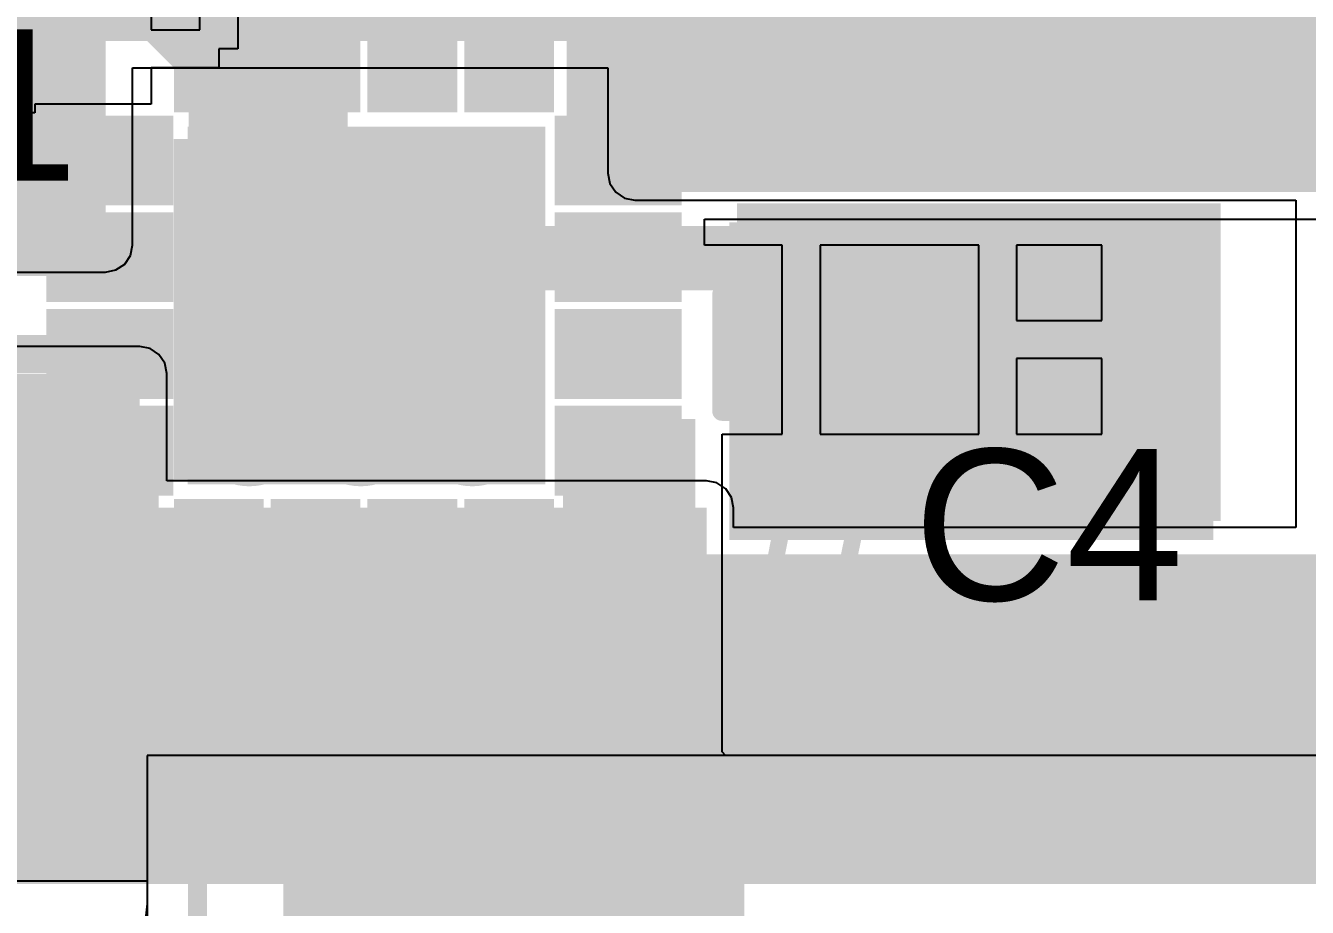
# Model space of a CAD drawing. Header units: millimetres. Extents: x -0.21 to 3.18, y -0.07 to 2.49.
# Drawn here: x 1.9258 to 2.2649, y 0.5198 to 0.753 of the extents above; entities that cross this region are included whole.
import ezdxf

# ---------------------------------------------------------------- set-up
doc = ezdxf.new("R2010")
doc.units = ezdxf.units.MM
doc.header["$MEASUREMENT"] = 0
for name, color, linetype in [('BottomLayer', 5, 'Continuous'), ('BottomSolder', 6, 'Continuous'), ('TopLayer', 1, 'Continuous'), ('TopOverlay', 2, 'Continuous'), ('TopPaste', 8, 'Continuous'), ('TopSolder', 216, 'Continuous'), ('ViaHoleLayer', 16, 'Continuous')]:
    doc.layers.add(name, color=color, linetype=linetype)
doc.styles.add('Arial', font='', dxfattribs={"height": 0.2})
doc.styles.get('Arial').set_extended_font_data('Arial')

# ---------------------------------------------------------------- blocks, each defined once
blk = doc.blocks.new('TQFN_16_EP_4_4___22')
at = {"layer": 'TopLayer'}
for points in [[(-0.04626, 0.05512), (-0.04626, 0.08071), (-0.03051, 0.08071), (-0.03051, 0.05512)], [(-0.02067, 0.05512), (-0.02067, 0.08071), (-0.00492, 0.08071), (-0.00492, 0.05512)], [(0.00492, 0.05512), (0.00492, 0.08071), (0.02067, 0.08071), (0.02067, 0.05512)], [(0.03051, 0.05512), (0.03051, 0.08071), (0.04626, 0.08071), (0.04626, 0.05512)], [(-0.08071, 0.04691), (-0.05512, 0.04691), (-0.05512, 0.03116), (-0.08071, 0.03116)], [(0.05512, 0.04691), (0.08071, 0.04691), (0.08071, 0.03116), (0.05512, 0.03116)], [(-0.04331, 0.04331), (0.04331, 0.04331), (0.04331, -0.04331), (-0.04331, -0.04331)], [(-0.08071, 0.02132), (-0.05512, 0.02132), (-0.05512, 0.00557), (-0.08071, 0.00557)], [(0.05512, 0.02132), (0.08071, 0.02132), (0.08071, 0.00557), (0.05512, 0.00557)], [(-0.08071, -0.00427), (-0.05512, -0.00427), (-0.05512, -0.02002), (-0.08071, -0.02002)], [(0.05512, -0.00427), (0.08071, -0.00427), (0.08071, -0.02002), (0.05512, -0.02002)], [(-0.08071, -0.02986), (-0.05512, -0.02986), (-0.05512, -0.04561), (-0.08071, -0.04561)], [(0.05512, -0.02986), (0.08071, -0.02986), (0.08071, -0.04561), (0.05512, -0.04561)], [(-0.03051, -0.05382), (-0.03051, -0.07941), (-0.04626, -0.07941), (-0.04626, -0.05382)], [(-0.00492, -0.05382), (-0.00492, -0.07941), (-0.02067, -0.07941), (-0.02067, -0.05382)], [(0.02067, -0.05382), (0.02067, -0.07941), (0.00492, -0.07941), (0.00492, -0.05382)], [(0.04626, -0.05382), (0.04626, -0.07941), (0.03051, -0.07941), (0.03051, -0.05382)]]:
    blk.add_hatch(color=1, dxfattribs=at).paths.add_polyline_path(points)
at = {"layer": 'TopPaste'}
for points in [[(-0.04626, 0.05512), (-0.04626, 0.08071), (-0.03051, 0.08071), (-0.03051, 0.05512)], [(-0.02067, 0.05512), (-0.02067, 0.08071), (-0.00492, 0.08071), (-0.00492, 0.05512)], [(0.00492, 0.05512), (0.00492, 0.08071), (0.02067, 0.08071), (0.02067, 0.05512)], [(0.03051, 0.05512), (0.03051, 0.08071), (0.04626, 0.08071), (0.04626, 0.05512)], [(-0.08071, 0.04691), (-0.05512, 0.04691), (-0.05512, 0.03116), (-0.08071, 0.03116)], [(0.05512, 0.04691), (0.08071, 0.04691), (0.08071, 0.03116), (0.05512, 0.03116)], [(-0.04331, 0.04331), (0.04331, 0.04331), (0.04331, -0.04331), (-0.04331, -0.04331)], [(-0.08071, 0.02132), (-0.05512, 0.02132), (-0.05512, 0.00557), (-0.08071, 0.00557)], [(0.05512, 0.02132), (0.08071, 0.02132), (0.08071, 0.00557), (0.05512, 0.00557)], [(-0.08071, -0.00427), (-0.05512, -0.00427), (-0.05512, -0.02002), (-0.08071, -0.02002)], [(0.05512, -0.00427), (0.08071, -0.00427), (0.08071, -0.02002), (0.05512, -0.02002)], [(-0.08071, -0.02986), (-0.05512, -0.02986), (-0.05512, -0.04561), (-0.08071, -0.04561)], [(0.05512, -0.02986), (0.08071, -0.02986), (0.08071, -0.04561), (0.05512, -0.04561)], [(-0.03051, -0.05382), (-0.03051, -0.07941), (-0.04626, -0.07941), (-0.04626, -0.05382)], [(-0.00492, -0.05382), (-0.00492, -0.07941), (-0.02067, -0.07941), (-0.02067, -0.05382)], [(0.02067, -0.05382), (0.02067, -0.07941), (0.00492, -0.07941), (0.00492, -0.05382)], [(0.04626, -0.05382), (0.04626, -0.07941), (0.03051, -0.07941), (0.03051, -0.05382)]]:
    blk.add_hatch(color=8, dxfattribs=at).paths.add_polyline_path(points)
at = {"layer": 'TopSolder'}
for points in [[(-0.05026, 0.05112), (-0.05026, 0.08471), (-0.02651, 0.08471), (-0.02651, 0.05112)], [(-0.02467, 0.05112), (-0.02467, 0.08471), (-0.00092, 0.08471), (-0.00092, 0.05112)], [(0.00092, 0.05112), (0.00092, 0.08471), (0.02467, 0.08471), (0.02467, 0.05112)], [(0.02651, 0.05112), (0.02651, 0.08471), (0.05026, 0.08471), (0.05026, 0.05112)], [(-0.08471, 0.05091), (-0.05112, 0.05091), (-0.05112, 0.02716), (-0.08471, 0.02716)], [(0.05112, 0.05091), (0.08471, 0.05091), (0.08471, 0.02716), (0.05112, 0.02716)], [(-0.04731, 0.04731), (0.04731, 0.04731), (0.04731, -0.04731), (-0.04731, -0.04731)], [(-0.08471, 0.02532), (-0.05112, 0.02532), (-0.05112, 0.00157), (-0.08471, 0.00157)], [(0.05112, 0.02532), (0.08471, 0.02532), (0.08471, 0.00157), (0.05112, 0.00157)], [(-0.08471, -0.00027), (-0.05112, -0.00027), (-0.05112, -0.02402), (-0.08471, -0.02402)], [(0.05112, -0.00027), (0.08471, -0.00027), (0.08471, -0.02402), (0.05112, -0.02402)], [(-0.08471, -0.02586), (-0.05112, -0.02586), (-0.05112, -0.04961), (-0.08471, -0.04961)], [(0.05112, -0.02586), (0.08471, -0.02586), (0.08471, -0.04961), (0.05112, -0.04961)], [(-0.02651, -0.04982), (-0.02651, -0.08341), (-0.05026, -0.08341), (-0.05026, -0.04982)], [(-0.00092, -0.04982), (-0.00092, -0.08341), (-0.02467, -0.08341), (-0.02467, -0.04982)], [(0.02467, -0.04982), (0.02467, -0.08341), (0.00092, -0.08341), (0.00092, -0.04982)], [(0.05026, -0.04982), (0.05026, -0.08341), (0.02651, -0.08341), (0.02651, -0.04982)]]:
    blk.add_hatch(color=216, dxfattribs=at).paths.add_polyline_path(points)
at = {"layer": 'TopOverlay', "const_width": 0.005}
for points in [[(-0.08092, 0.08098), (-0.05397, 0.08098)], [(-0.08092, 0.08098), (-0.08092, 0.05296)], [(0.05397, 0.08098), (0.08092, 0.08098)], [(0.08092, 0.08098), (0.08092, 0.05296)], [(-0.09272, 0.04524), (-0.08772, 0.04024)], [(-0.09272, 0.04524), (-0.09272, 0.03524)], [(-0.08772, 0.04024), (-0.09272, 0.03524)], [(-0.08092, -0.05166), (-0.08092, -0.07968)], [(0.08092, -0.05166), (0.08092, -0.07968)], [(-0.08092, -0.07968), (-0.05397, -0.07968)], [(0.05397, -0.07968), (0.08092, -0.07968)]]:
    blk.add_lwpolyline(points, dxfattribs=at)
at = {"layer": 'TopOverlay', "const_width": 0.0025}
for points in [[(-0.08217, 0.08098, 1), (-0.07967, 0.08098, 1)], [(-0.08217, 0.08098, 1), (-0.07967, 0.08098, 1)], [(-0.05522, 0.08098, 1), (-0.05272, 0.08098, 1)], [(0.05272, 0.08098, 1), (0.05522, 0.08098, 1)], [(0.07967, 0.08098, 1), (0.08217, 0.08098, 1)], [(0.07967, 0.08098, 1), (0.08217, 0.08098, 1)], [(-0.08217, 0.05296, 1), (-0.07967, 0.05296, 1)], [(0.07967, 0.05296, 1), (0.08217, 0.05296, 1)], [(-0.09397, 0.04524, 1), (-0.09147, 0.04524, 1)], [(-0.09397, 0.04524, 1), (-0.09147, 0.04524, 1)], [(-0.08897, 0.04024, 1), (-0.08647, 0.04024, 1)], [(-0.08897, 0.04024, 1), (-0.08647, 0.04024, 1)], [(-0.09397, 0.03524, 1), (-0.09147, 0.03524, 1)], [(-0.09397, 0.03524, 1), (-0.09147, 0.03524, 1)], [(-0.08217, -0.05166, 1), (-0.07967, -0.05166, 1)], [(0.07967, -0.05166, 1), (0.08217, -0.05166, 1)], [(-0.08217, -0.07968, 1), (-0.07967, -0.07968, 1)], [(-0.08217, -0.07968, 1), (-0.07967, -0.07968, 1)], [(-0.05522, -0.07968, 1), (-0.05272, -0.07968, 1)], [(0.05272, -0.07968, 1), (0.05522, -0.07968, 1)], [(0.07967, -0.07968, 1), (0.08217, -0.07968, 1)], [(0.07967, -0.07968, 1), (0.08217, -0.07968, 1)]]:
    blk.add_lwpolyline(points, format="xyb", close=True, dxfattribs=at)
blk = doc.blocks.new('YPRH1204_220M__60')
at = {"layer": 'TopOverlay', "const_width": 0.005}
for points in [[(-0.23861, 0.11474), (-0.23861, 0.238)], [(-0.23861, 0.238), (0.23897, 0.238)]]:
    blk.add_lwpolyline(points, dxfattribs=at)
at = {"layer": 'TopOverlay', "const_width": 0.0025}
blk.add_lwpolyline([(-0.23986, 0.238, 1), (-0.23736, 0.238, 1)], format="xyb", close=True, dxfattribs=at)
blk.add_lwpolyline([(-0.23986, 0.238, 1), (-0.23736, 0.238, 1)], format="xyb", close=True, dxfattribs=at)
blk = doc.blocks.new('C___0603_129')
at = {"layer": 'TopLayer'}
for points in [[(-0.015, 0.0175), (-0.015, -0.0175), (-0.045, -0.0175), (-0.045, 0.0175)], [(0.045, 0.0175), (0.045, -0.0175), (0.015, -0.0175), (0.015, 0.0175)]]:
    blk.add_hatch(color=1, dxfattribs=at).paths.add_polyline_path(points)
at = {"layer": 'TopPaste'}
for points in [[(-0.015, 0.0175), (-0.015, -0.0175), (-0.045, -0.0175), (-0.045, 0.0175)], [(0.045, 0.0175), (0.045, -0.0175), (0.015, -0.0175), (0.015, 0.0175)]]:
    blk.add_hatch(color=8, dxfattribs=at).paths.add_polyline_path(points)
at = {"layer": 'TopSolder'}
for points in [[(-0.01264, 0.01986), (-0.01264, -0.01986), (-0.04736, -0.01986), (-0.04736, 0.01986)], [(0.04736, 0.01986), (0.04736, -0.01986), (0.01264, -0.01986), (0.01264, 0.01986)]]:
    blk.add_hatch(color=216, dxfattribs=at).paths.add_polyline_path(points)
at = {"layer": 'TopOverlay', "const_width": 0.005}
for points in [[(-0.049, 0.021), (-0.018, 0.021)], [(-0.049, 0.021), (-0.049, -0.021)], [(0.018, 0.021), (0.049, 0.021)], [(0.049, 0.021), (0.049, -0.021)], [(-0.049, -0.021), (-0.018, -0.021)], [(0.018, -0.021), (0.049, -0.021)]]:
    blk.add_lwpolyline(points, dxfattribs=at)
at = {"layer": 'TopOverlay', "const_width": 0.0025}
for points in [[(-0.05025, 0.021, 1), (-0.04775, 0.021, 1)], [(-0.05025, 0.021, 1), (-0.04775, 0.021, 1)], [(-0.01925, 0.021, 1), (-0.01675, 0.021, 1)], [(0.01675, 0.021, 1), (0.01925, 0.021, 1)], [(0.04775, 0.021, 1), (0.05025, 0.021, 1)], [(0.04775, 0.021, 1), (0.05025, 0.021, 1)], [(-0.05025, -0.021, 1), (-0.04775, -0.021, 1)], [(-0.05025, -0.021, 1), (-0.04775, -0.021, 1)], [(-0.01925, -0.021, 1), (-0.01675, -0.021, 1)], [(0.01675, -0.021, 1), (0.01925, -0.021, 1)], [(0.04775, -0.021, 1), (0.05025, -0.021, 1)], [(0.04775, -0.021, 1), (0.05025, -0.021, 1)]]:
    blk.add_lwpolyline(points, format="xyb", close=True, dxfattribs=at)
blk = doc.blocks.new('C___0603_130')
at = {"layer": 'TopLayer'}
for points in [[(-0.015, 0.0175), (-0.015, -0.0175), (-0.045, -0.0175), (-0.045, 0.0175)], [(0.045, 0.0175), (0.045, -0.0175), (0.015, -0.0175), (0.015, 0.0175)]]:
    blk.add_hatch(color=1, dxfattribs=at).paths.add_polyline_path(points)
at = {"layer": 'TopPaste'}
for points in [[(-0.015, 0.0175), (-0.015, -0.0175), (-0.045, -0.0175), (-0.045, 0.0175)], [(0.045, 0.0175), (0.045, -0.0175), (0.015, -0.0175), (0.015, 0.0175)]]:
    blk.add_hatch(color=8, dxfattribs=at).paths.add_polyline_path(points)
at = {"layer": 'TopSolder'}
for points in [[(-0.01264, 0.01986), (-0.01264, -0.01986), (-0.04736, -0.01986), (-0.04736, 0.01986)], [(0.04736, 0.01986), (0.04736, -0.01986), (0.01264, -0.01986), (0.01264, 0.01986)]]:
    blk.add_hatch(color=216, dxfattribs=at).paths.add_polyline_path(points)
at = {"layer": 'TopOverlay', "const_width": 0.005}
for points in [[(-0.049, 0.021), (-0.049, -0.021)], [(-0.049, 0.021), (-0.018, 0.021)], [(0.018, 0.021), (0.049, 0.021)], [(0.049, 0.021), (0.049, -0.021)], [(-0.049, -0.021), (-0.018, -0.021)], [(0.018, -0.021), (0.049, -0.021)]]:
    blk.add_lwpolyline(points, dxfattribs=at)
at = {"layer": 'TopOverlay', "const_width": 0.0025}
for points in [[(-0.05025, 0.021, 1), (-0.04775, 0.021, 1)], [(-0.05025, 0.021, 1), (-0.04775, 0.021, 1)], [(-0.01925, 0.021, 1), (-0.01675, 0.021, 1)], [(0.01675, 0.021, 1), (0.01925, 0.021, 1)], [(0.04775, 0.021, 1), (0.05025, 0.021, 1)], [(0.04775, 0.021, 1), (0.05025, 0.021, 1)], [(-0.05025, -0.021, 1), (-0.04775, -0.021, 1)], [(-0.05025, -0.021, 1), (-0.04775, -0.021, 1)], [(-0.01925, -0.021, 1), (-0.01675, -0.021, 1)], [(0.01675, -0.021, 1), (0.01925, -0.021, 1)], [(0.04775, -0.021, 1), (0.05025, -0.021, 1)], [(0.04775, -0.021, 1), (0.05025, -0.021, 1)]]:
    blk.add_lwpolyline(points, format="xyb", close=True, dxfattribs=at)
blk = doc.blocks.new('C___0603_131')
at = {"layer": 'TopLayer'}
for points in [[(-0.015, 0.0175), (-0.015, -0.0175), (-0.045, -0.0175), (-0.045, 0.0175)], [(0.045, 0.0175), (0.045, -0.0175), (0.015, -0.0175), (0.015, 0.0175)]]:
    blk.add_hatch(color=1, dxfattribs=at).paths.add_polyline_path(points)
at = {"layer": 'TopPaste'}
for points in [[(-0.015, 0.0175), (-0.015, -0.0175), (-0.045, -0.0175), (-0.045, 0.0175)], [(0.045, 0.0175), (0.045, -0.0175), (0.015, -0.0175), (0.015, 0.0175)]]:
    blk.add_hatch(color=8, dxfattribs=at).paths.add_polyline_path(points)
at = {"layer": 'TopSolder'}
for points in [[(-0.01264, 0.01986), (-0.01264, -0.01986), (-0.04736, -0.01986), (-0.04736, 0.01986)], [(0.04736, 0.01986), (0.04736, -0.01986), (0.01264, -0.01986), (0.01264, 0.01986)]]:
    blk.add_hatch(color=216, dxfattribs=at).paths.add_polyline_path(points)
at = {"layer": 'TopOverlay', "const_width": 0.005}
for points in [[(-0.049, 0.021), (-0.049, -0.021)], [(-0.049, 0.021), (-0.018, 0.021)], [(0.018, 0.021), (0.049, 0.021)], [(0.049, 0.021), (0.049, -0.021)], [(-0.049, -0.021), (-0.018, -0.021)], [(0.018, -0.021), (0.049, -0.021)]]:
    blk.add_lwpolyline(points, dxfattribs=at)
at = {"layer": 'TopOverlay', "const_width": 0.0025}
for points in [[(-0.05025, 0.021, 1), (-0.04775, 0.021, 1)], [(-0.05025, 0.021, 1), (-0.04775, 0.021, 1)], [(-0.01925, 0.021, 1), (-0.01675, 0.021, 1)], [(0.01675, 0.021, 1), (0.01925, 0.021, 1)], [(0.04775, 0.021, 1), (0.05025, 0.021, 1)], [(0.04775, 0.021, 1), (0.05025, 0.021, 1)], [(-0.05025, -0.021, 1), (-0.04775, -0.021, 1)], [(-0.05025, -0.021, 1), (-0.04775, -0.021, 1)], [(-0.01925, -0.021, 1), (-0.01675, -0.021, 1)], [(0.01675, -0.021, 1), (0.01925, -0.021, 1)], [(0.04775, -0.021, 1), (0.05025, -0.021, 1)], [(0.04775, -0.021, 1), (0.05025, -0.021, 1)]]:
    blk.add_lwpolyline(points, format="xyb", close=True, dxfattribs=at)

msp = doc.modelspace()

# ---------------------------------------------------------------- hatches: boundary and pattern name
at = {"layer": 'BottomLayer'}
for points in [[(2.732, 0.81288), (1.601, 0.81288), (1.601, 0.749), (2.732, 0.749)], [(1.947, 0.779), (1.602, 0.779), (1.602, 0.695), (1.947, 0.695)], [(2.087, 0.714), (2.262, 0.714), (2.262, 0.742), (2.087, 0.742)], [(1.965, 0.633), (2.061, 0.633), (2.061, 0.723), (1.965, 0.723)], [(2.242, 0.706), (2.114, 0.706), (2.114, 0.622), (2.242, 0.622)], [(1.516, 0.571), (1.95604, 0.571), (1.95604, 0.661), (1.516, 0.661)], [(0.848, 0.5355), (2.106, 0.5355), (2.106, 0.6255), (0.848, 0.6255)], [(0.848, 0.526), (2.457, 0.526), (2.457, 0.61316), (0.848, 0.61316)]]:
    msp.add_hatch(color=5, dxfattribs=at).paths.add_polyline_path(points)
h = msp.add_hatch(color=5, dxfattribs=at)
edge = h.paths.add_edge_path()
edge.add_arc((2.105, 0.72799), 0.01181, 0, 360)
h = msp.add_hatch(color=5, dxfattribs=at)
edge = h.paths.add_edge_path()
edge.add_arc((2.221, 0.728), 0.01181, 0, 360)
h = msp.add_hatch(color=5, dxfattribs=at)
edge = h.paths.add_edge_path()
edge.add_arc((2.249, 0.728), 0.01181, 0, 360)
h = msp.add_hatch(color=5, dxfattribs=at)
edge = h.paths.add_edge_path()
edge.add_arc((1.985, 0.707), 0.01181, 0, 360)
h = msp.add_hatch(color=5, dxfattribs=at)
edge = h.paths.add_edge_path()
edge.add_arc((2.0145, 0.707), 0.01181, 0, 360)
h = msp.add_hatch(color=5, dxfattribs=at)
edge = h.paths.add_edge_path()
edge.add_arc((2.044, 0.707), 0.01181, 0, 360)
h = msp.add_hatch(color=5, dxfattribs=at)
edge = h.paths.add_edge_path()
edge.add_arc((2.222, 0.685), 0.01181, 0, 360)
h = msp.add_hatch(color=5, dxfattribs=at)
edge = h.paths.add_edge_path()
edge.add_arc((1.985, 0.677), 0.01181, 0, 360)
h = msp.add_hatch(color=5, dxfattribs=at)
edge = h.paths.add_edge_path()
edge.add_arc((2.0145, 0.677), 0.01181, 0, 360)
h = msp.add_hatch(color=5, dxfattribs=at)
edge = h.paths.add_edge_path()
edge.add_arc((2.044, 0.677), 0.01181, 0, 360)
h = msp.add_hatch(color=5, dxfattribs=at)
edge = h.paths.add_edge_path()
edge.add_arc((2.222, 0.657), 0.01181, 0, 360)
h = msp.add_hatch(color=5, dxfattribs=at)
edge = h.paths.add_edge_path()
edge.add_arc((1.985, 0.647), 0.01181, 0, 360)
h = msp.add_hatch(color=5, dxfattribs=at)
edge = h.paths.add_edge_path()
edge.add_arc((2.0145, 0.647), 0.01181, 0, 360)
h = msp.add_hatch(color=5, dxfattribs=at)
edge = h.paths.add_edge_path()
edge.add_arc((2.044, 0.647), 0.01181, 0, 360)
h = msp.add_hatch(color=5, dxfattribs=at)
edge = h.paths.add_edge_path()
edge.add_arc((2.133, 0.637), 0.01181, 0, 360)
h = msp.add_hatch(color=5, dxfattribs=at)
edge = h.paths.add_edge_path()
edge.add_arc((2.165, 0.637), 0.01181, 0, 360)
h = msp.add_hatch(color=5, dxfattribs=at)
edge = h.paths.add_edge_path()
edge.add_arc((2.195, 0.636), 0.01181, 0, 360)
h = msp.add_hatch(color=5, dxfattribs=at)
edge = h.paths.add_edge_path()
edge.add_arc((1.9427, 0.611), 0.01181, 0, 360)
h = msp.add_hatch(color=5, dxfattribs=at)
edge = h.paths.add_edge_path()
edge.add_arc((2.085, 0.611), 0.01181, 0, 360)
h = msp.add_hatch(color=5, dxfattribs=at)
edge = h.paths.add_edge_path()
edge.add_arc((1.9427, 0.578), 0.01181, 0, 360)
h = msp.add_hatch(color=5, dxfattribs=at)
edge = h.paths.add_edge_path()
edge.add_arc((1.9707, 0.578), 0.01181, 0, 360)
h = msp.add_hatch(color=5, dxfattribs=at)
edge = h.paths.add_edge_path()
edge.add_arc((2.057, 0.578), 0.01181, 0, 360)
h = msp.add_hatch(color=5, dxfattribs=at)
edge = h.paths.add_edge_path()
edge.add_arc((2.085, 0.578), 0.01181, 0, 360)
at = {"layer": 'BottomSolder'}
h = msp.add_hatch(color=6, dxfattribs=at)
edge = h.paths.add_edge_path()
edge.add_arc((2.105, 0.72799), 0.01581, 0, 360)
h = msp.add_hatch(color=6, dxfattribs=at)
edge = h.paths.add_edge_path()
edge.add_arc((2.221, 0.728), 0.01581, 0, 360)
h = msp.add_hatch(color=6, dxfattribs=at)
edge = h.paths.add_edge_path()
edge.add_arc((2.249, 0.728), 0.01581, 0, 360)
h = msp.add_hatch(color=6, dxfattribs=at)
edge = h.paths.add_edge_path()
edge.add_arc((1.985, 0.707), 0.01581, 0, 360)
h = msp.add_hatch(color=6, dxfattribs=at)
edge = h.paths.add_edge_path()
edge.add_arc((2.0145, 0.707), 0.01581, 0, 360)
h = msp.add_hatch(color=6, dxfattribs=at)
edge = h.paths.add_edge_path()
edge.add_arc((2.044, 0.707), 0.01581, 0, 360)
h = msp.add_hatch(color=6, dxfattribs=at)
edge = h.paths.add_edge_path()
edge.add_arc((2.222, 0.685), 0.01581, 0, 360)
h = msp.add_hatch(color=6, dxfattribs=at)
edge = h.paths.add_edge_path()
edge.add_arc((1.985, 0.677), 0.01581, 0, 360)
h = msp.add_hatch(color=6, dxfattribs=at)
edge = h.paths.add_edge_path()
edge.add_arc((2.0145, 0.677), 0.01581, 0, 360)
h = msp.add_hatch(color=6, dxfattribs=at)
edge = h.paths.add_edge_path()
edge.add_arc((2.044, 0.677), 0.01581, 0, 360)
h = msp.add_hatch(color=6, dxfattribs=at)
edge = h.paths.add_edge_path()
edge.add_arc((2.222, 0.657), 0.01581, 0, 360)
h = msp.add_hatch(color=6, dxfattribs=at)
edge = h.paths.add_edge_path()
edge.add_arc((1.985, 0.647), 0.01581, 0, 360)
h = msp.add_hatch(color=6, dxfattribs=at)
edge = h.paths.add_edge_path()
edge.add_arc((2.0145, 0.647), 0.01581, 0, 360)
h = msp.add_hatch(color=6, dxfattribs=at)
edge = h.paths.add_edge_path()
edge.add_arc((2.044, 0.647), 0.01581, 0, 360)
h = msp.add_hatch(color=6, dxfattribs=at)
edge = h.paths.add_edge_path()
edge.add_arc((2.133, 0.637), 0.01581, 0, 360)
h = msp.add_hatch(color=6, dxfattribs=at)
edge = h.paths.add_edge_path()
edge.add_arc((2.165, 0.637), 0.01581, 0, 360)
h = msp.add_hatch(color=6, dxfattribs=at)
edge = h.paths.add_edge_path()
edge.add_arc((2.195, 0.636), 0.01581, 0, 360)
h = msp.add_hatch(color=6, dxfattribs=at)
edge = h.paths.add_edge_path()
edge.add_arc((1.9427, 0.611), 0.01581, 0, 360)
h = msp.add_hatch(color=6, dxfattribs=at)
edge = h.paths.add_edge_path()
edge.add_arc((2.085, 0.611), 0.01581, 0, 360)
h = msp.add_hatch(color=6, dxfattribs=at)
edge = h.paths.add_edge_path()
edge.add_arc((1.9427, 0.578), 0.01581, 0, 360)
h = msp.add_hatch(color=6, dxfattribs=at)
edge = h.paths.add_edge_path()
edge.add_arc((1.9707, 0.578), 0.01581, 0, 360)
h = msp.add_hatch(color=6, dxfattribs=at)
edge = h.paths.add_edge_path()
edge.add_arc((2.057, 0.578), 0.01581, 0, 360)
h = msp.add_hatch(color=6, dxfattribs=at)
edge = h.paths.add_edge_path()
edge.add_arc((2.085, 0.578), 0.01581, 0, 360)
at = {"layer": 'TopLayer'}
for points in [[(2.044, 0.734), (2.062, 0.734), (2.062, 0.787), (2.044, 0.787)], [(1.969, 0.635), (2.011, 0.635), (2.011, 0.761), (1.969, 0.761)], [(2.069, 0.709), (2.431, 0.709), (2.431, 0.749), (2.069, 0.749)], [(2.048, 0.683), (2.235, 0.683), (2.235, 0.7), (2.048, 0.7)], [(2.112, 0.617), (2.24, 0.617), (2.24, 0.701), (2.112, 0.701)], [(1.706, 0.534), (1.961, 0.534), (1.961, 0.649), (1.706, 0.649)], [(2.068, 0.561), (2.103, 0.561), (2.103, 0.649), (2.068, 0.649)], [(1.957, 0.534), (1.985, 0.534), (1.985, 0.624), (1.957, 0.624)], [(1.994, -0.014), (2.036, -0.014), (2.036, 0.624), (1.994, 0.624)], [(2.045, 0.561), (2.096, 0.561), (2.096, 0.624), (2.045, 0.624)], [(1.999, 0.057), (2.116, 0.057), (2.116, 0.544), (1.999, 0.544)]]:
    msp.add_hatch(color=1, dxfattribs=at).paths.add_polyline_path(points)
h = msp.add_hatch(color=1, dxfattribs=at)
edge = h.paths.add_edge_path()
edge.add_arc((2.105, 0.72799), 0.01181, 0, 360)
h = msp.add_hatch(color=1, dxfattribs=at)
edge = h.paths.add_edge_path()
edge.add_arc((2.221, 0.728), 0.01181, 0, 360)
h = msp.add_hatch(color=1, dxfattribs=at)
edge = h.paths.add_edge_path()
edge.add_arc((2.249, 0.728), 0.01181, 0, 360)
h = msp.add_hatch(color=1, dxfattribs=at)
edge = h.paths.add_edge_path()
edge.add_arc((1.985, 0.707), 0.01181, 0, 360)
h = msp.add_hatch(color=1, dxfattribs=at)
edge = h.paths.add_edge_path()
edge.add_arc((2.0145, 0.707), 0.01181, 0, 360)
h = msp.add_hatch(color=1, dxfattribs=at)
edge = h.paths.add_edge_path()
edge.add_arc((2.044, 0.707), 0.01181, 0, 360)
h = msp.add_hatch(color=1, dxfattribs=at)
edge = h.paths.add_edge_path()
edge.add_arc((2.222, 0.685), 0.01181, 0, 360)
h = msp.add_hatch(color=1, dxfattribs=at)
edge = h.paths.add_edge_path()
edge.add_arc((1.985, 0.677), 0.01181, 0, 360)
h = msp.add_hatch(color=1, dxfattribs=at)
edge = h.paths.add_edge_path()
edge.add_arc((2.0145, 0.677), 0.01181, 0, 360)
h = msp.add_hatch(color=1, dxfattribs=at)
edge = h.paths.add_edge_path()
edge.add_arc((2.044, 0.677), 0.01181, 0, 360)
h = msp.add_hatch(color=1, dxfattribs=at)
edge = h.paths.add_edge_path()
edge.add_arc((2.222, 0.657), 0.01181, 0, 360)
h = msp.add_hatch(color=1, dxfattribs=at)
edge = h.paths.add_edge_path()
edge.add_arc((1.985, 0.647), 0.01181, 0, 360)
h = msp.add_hatch(color=1, dxfattribs=at)
edge = h.paths.add_edge_path()
edge.add_arc((2.0145, 0.647), 0.01181, 0, 360)
h = msp.add_hatch(color=1, dxfattribs=at)
edge = h.paths.add_edge_path()
edge.add_arc((2.044, 0.647), 0.01181, 0, 360)
h = msp.add_hatch(color=1, dxfattribs=at)
edge = h.paths.add_edge_path()
edge.add_arc((2.133, 0.637), 0.01181, 0, 360)
h = msp.add_hatch(color=1, dxfattribs=at)
edge = h.paths.add_edge_path()
edge.add_arc((2.165, 0.637), 0.01181, 0, 360)
h = msp.add_hatch(color=1, dxfattribs=at)
edge = h.paths.add_edge_path()
edge.add_arc((2.195, 0.636), 0.01181, 0, 360)
h = msp.add_hatch(color=1, dxfattribs=at)
edge = h.paths.add_edge_path()
edge.add_arc((1.9427, 0.611), 0.01181, 0, 360)
h = msp.add_hatch(color=1, dxfattribs=at)
edge = h.paths.add_edge_path()
edge.add_arc((2.085, 0.611), 0.01181, 0, 360)
h = msp.add_hatch(color=1, dxfattribs=at)
edge = h.paths.add_edge_path()
edge.add_arc((1.9427, 0.578), 0.01181, 0, 360)
h = msp.add_hatch(color=1, dxfattribs=at)
edge = h.paths.add_edge_path()
edge.add_arc((1.9707, 0.578), 0.01181, 0, 360)
h = msp.add_hatch(color=1, dxfattribs=at)
edge = h.paths.add_edge_path()
edge.add_arc((2.057, 0.578), 0.01181, 0, 360)
h = msp.add_hatch(color=1, dxfattribs=at)
edge = h.paths.add_edge_path()
edge.add_arc((2.085, 0.578), 0.01181, 0, 360)
at = {"layer": 'TopSolder'}
h = msp.add_hatch(color=216, dxfattribs=at)
edge = h.paths.add_edge_path()
edge.add_arc((2.105, 0.72799), 0.01581, 0, 360)
h = msp.add_hatch(color=216, dxfattribs=at)
edge = h.paths.add_edge_path()
edge.add_arc((2.221, 0.728), 0.01581, 0, 360)
h = msp.add_hatch(color=216, dxfattribs=at)
edge = h.paths.add_edge_path()
edge.add_arc((2.249, 0.728), 0.01581, 0, 360)
h = msp.add_hatch(color=216, dxfattribs=at)
edge = h.paths.add_edge_path()
edge.add_arc((1.985, 0.707), 0.01581, 0, 360)
h = msp.add_hatch(color=216, dxfattribs=at)
edge = h.paths.add_edge_path()
edge.add_arc((2.0145, 0.707), 0.01581, 0, 360)
h = msp.add_hatch(color=216, dxfattribs=at)
edge = h.paths.add_edge_path()
edge.add_arc((2.044, 0.707), 0.01581, 0, 360)
h = msp.add_hatch(color=216, dxfattribs=at)
edge = h.paths.add_edge_path()
edge.add_arc((2.222, 0.685), 0.01581, 0, 360)
h = msp.add_hatch(color=216, dxfattribs=at)
edge = h.paths.add_edge_path()
edge.add_arc((1.985, 0.677), 0.01581, 0, 360)
h = msp.add_hatch(color=216, dxfattribs=at)
edge = h.paths.add_edge_path()
edge.add_arc((2.0145, 0.677), 0.01581, 0, 360)
h = msp.add_hatch(color=216, dxfattribs=at)
edge = h.paths.add_edge_path()
edge.add_arc((2.044, 0.677), 0.01581, 0, 360)
h = msp.add_hatch(color=216, dxfattribs=at)
edge = h.paths.add_edge_path()
edge.add_arc((2.222, 0.657), 0.01581, 0, 360)
h = msp.add_hatch(color=216, dxfattribs=at)
edge = h.paths.add_edge_path()
edge.add_arc((1.985, 0.647), 0.01581, 0, 360)
h = msp.add_hatch(color=216, dxfattribs=at)
edge = h.paths.add_edge_path()
edge.add_arc((2.0145, 0.647), 0.01581, 0, 360)
h = msp.add_hatch(color=216, dxfattribs=at)
edge = h.paths.add_edge_path()
edge.add_arc((2.044, 0.647), 0.01581, 0, 360)
h = msp.add_hatch(color=216, dxfattribs=at)
edge = h.paths.add_edge_path()
edge.add_arc((2.133, 0.637), 0.01581, 0, 360)
h = msp.add_hatch(color=216, dxfattribs=at)
edge = h.paths.add_edge_path()
edge.add_arc((2.165, 0.637), 0.01581, 0, 360)
h = msp.add_hatch(color=216, dxfattribs=at)
edge = h.paths.add_edge_path()
edge.add_arc((2.195, 0.636), 0.01581, 0, 360)
h = msp.add_hatch(color=216, dxfattribs=at)
edge = h.paths.add_edge_path()
edge.add_arc((1.9427, 0.611), 0.01581, 0, 360)
h = msp.add_hatch(color=216, dxfattribs=at)
edge = h.paths.add_edge_path()
edge.add_arc((2.085, 0.611), 0.01581, 0, 360)
h = msp.add_hatch(color=216, dxfattribs=at)
edge = h.paths.add_edge_path()
edge.add_arc((1.9427, 0.578), 0.01581, 0, 360)
h = msp.add_hatch(color=216, dxfattribs=at)
edge = h.paths.add_edge_path()
edge.add_arc((1.9707, 0.578), 0.01581, 0, 360)
h = msp.add_hatch(color=216, dxfattribs=at)
edge = h.paths.add_edge_path()
edge.add_arc((2.057, 0.578), 0.01581, 0, 360)
h = msp.add_hatch(color=216, dxfattribs=at)
edge = h.paths.add_edge_path()
edge.add_arc((2.085, 0.578), 0.01581, 0, 360)
at = {"layer": 'ViaHoleLayer'}
h = msp.add_hatch(color=16, dxfattribs=at)
edge = h.paths.add_edge_path()
edge.add_arc((2.105, 0.72799), 0.00591, 0, 360)
h = msp.add_hatch(color=16, dxfattribs=at)
edge = h.paths.add_edge_path()
edge.add_arc((2.221, 0.728), 0.00591, 0, 360)
h = msp.add_hatch(color=16, dxfattribs=at)
edge = h.paths.add_edge_path()
edge.add_arc((2.249, 0.728), 0.00591, 0, 360)
h = msp.add_hatch(color=16, dxfattribs=at)
edge = h.paths.add_edge_path()
edge.add_arc((1.985, 0.707), 0.00591, 0, 360)
h = msp.add_hatch(color=16, dxfattribs=at)
edge = h.paths.add_edge_path()
edge.add_arc((2.0145, 0.707), 0.00591, 0, 360)
h = msp.add_hatch(color=16, dxfattribs=at)
edge = h.paths.add_edge_path()
edge.add_arc((2.044, 0.707), 0.00591, 0, 360)
h = msp.add_hatch(color=16, dxfattribs=at)
edge = h.paths.add_edge_path()
edge.add_arc((2.222, 0.685), 0.00591, 0, 360)
h = msp.add_hatch(color=16, dxfattribs=at)
edge = h.paths.add_edge_path()
edge.add_arc((1.985, 0.677), 0.00591, 0, 360)
h = msp.add_hatch(color=16, dxfattribs=at)
edge = h.paths.add_edge_path()
edge.add_arc((2.0145, 0.677), 0.00591, 0, 360)
h = msp.add_hatch(color=16, dxfattribs=at)
edge = h.paths.add_edge_path()
edge.add_arc((2.044, 0.677), 0.00591, 0, 360)
h = msp.add_hatch(color=16, dxfattribs=at)
edge = h.paths.add_edge_path()
edge.add_arc((2.222, 0.657), 0.00591, 0, 360)
h = msp.add_hatch(color=16, dxfattribs=at)
edge = h.paths.add_edge_path()
edge.add_arc((1.985, 0.647), 0.00591, 0, 360)
h = msp.add_hatch(color=16, dxfattribs=at)
edge = h.paths.add_edge_path()
edge.add_arc((2.0145, 0.647), 0.00591, 0, 360)
h = msp.add_hatch(color=16, dxfattribs=at)
edge = h.paths.add_edge_path()
edge.add_arc((2.044, 0.647), 0.00591, 0, 360)
h = msp.add_hatch(color=16, dxfattribs=at)
edge = h.paths.add_edge_path()
edge.add_arc((2.133, 0.637), 0.00591, 0, 360)
h = msp.add_hatch(color=16, dxfattribs=at)
edge = h.paths.add_edge_path()
edge.add_arc((2.165, 0.637), 0.00591, 0, 360)
h = msp.add_hatch(color=16, dxfattribs=at)
edge = h.paths.add_edge_path()
edge.add_arc((2.195, 0.636), 0.00591, 0, 360)
h = msp.add_hatch(color=16, dxfattribs=at)
edge = h.paths.add_edge_path()
edge.add_arc((1.9427, 0.611), 0.00591, 0, 360)
h = msp.add_hatch(color=16, dxfattribs=at)
edge = h.paths.add_edge_path()
edge.add_arc((2.085, 0.611), 0.00591, 0, 360)
h = msp.add_hatch(color=16, dxfattribs=at)
edge = h.paths.add_edge_path()
edge.add_arc((1.9427, 0.578), 0.00591, 0, 360)
h = msp.add_hatch(color=16, dxfattribs=at)
edge = h.paths.add_edge_path()
edge.add_arc((1.9707, 0.578), 0.00591, 0, 360)
h = msp.add_hatch(color=16, dxfattribs=at)
edge = h.paths.add_edge_path()
edge.add_arc((2.057, 0.578), 0.00591, 0, 360)
h = msp.add_hatch(color=16, dxfattribs=at)
edge = h.paths.add_edge_path()
edge.add_arc((2.085, 0.578), 0.00591, 0, 360)

# ---------------------------------------------------------------- linework, layer by layer
at = {"layer": 'BottomLayer'}
for p, q in [((1.95414, 0.695), (1.95414, 0.74186)), ((1.95414, 0.74186), (2.07986, 0.74186)), ((2.07986, 0.74186), (2.07986, 0.714)), ((2.07986, 0.714), (2.08041, 0.71127)), ((2.08041, 0.71127), (2.08195, 0.70895)), ((2.08195, 0.70895), (2.08427, 0.70741)), ((2.08427, 0.70741), (2.087, 0.70686)), ((2.087, 0.70686), (2.26186, 0.70686)), ((2.26186, 0.70686), (2.26186, 0.659)), ((1.95205, 0.68995), (1.95359, 0.69227)), ((1.95359, 0.69227), (1.95414, 0.695)), ((1.947, 0.68786), (1.94973, 0.68841)), ((1.94973, 0.68841), (1.95205, 0.68995)), ((1.602, 0.68786), (1.947, 0.68786)), ((1.95604, 0.66814), (1.516, 0.66814)), ((1.95877, 0.66759), (1.95604, 0.66814)), ((1.96109, 0.66605), (1.95877, 0.66759)), ((1.96264, 0.66373), (1.96109, 0.66605)), ((1.96318, 0.661), (1.96264, 0.66373)), ((1.96318, 0.63264), (1.96318, 0.661)), ((2.26186, 0.659), (2.26186, 0.62029)), ((2.106, 0.63264), (1.96318, 0.63264)), ((2.10873, 0.63209), (2.106, 0.63264)), ((2.11105, 0.63055), (2.10873, 0.63209)), ((2.11259, 0.62823), (2.11105, 0.63055)), ((2.11314, 0.6255), (2.11259, 0.62823)), ((2.11314, 0.62029), (2.11314, 0.6255)), ((2.26186, 0.62029), (2.11314, 0.62029))]:
    msp.add_line(p, q, dxfattribs=at)
at = {"layer": 'BottomLayer', "const_width": 0.04}
msp.add_lwpolyline([(2.078, 0.588), (2.078, 0.5915)], dxfattribs=at)
at = {"layer": 'BottomLayer', "const_width": 0.02}
for points in [[(2.068, 0.5915, 1), (2.088, 0.5915, 1)], [(2.068, 0.588, 1), (2.088, 0.588, 1)]]:
    msp.add_lwpolyline(points, format="xyb", close=True, dxfattribs=at)
at = {"layer": 'TopLayer'}
for p, q in [((1.95909, 0.76969), (1.95909, 0.75189)), ((1.97196, 0.75189), (1.97196, 0.76969)), ((1.98196, 0.76969), (1.98196, 0.74689)), ((1.95909, 0.75189), (1.97196, 0.75189)), ((1.98196, 0.74689), (1.97696, 0.74689)), ((1.97696, 0.74689), (1.97696, 0.74189)), ((1.97696, 0.74189), (1.95909, 0.74189)), ((1.95909, 0.74189), (1.95909, 0.73224)), ((1.92829, 0.72992), (1.92238, 0.72992)), ((1.95909, 0.73224), (1.92829, 0.73224)), ((1.92829, 0.73224), (1.92829, 0.72992)), ((2.10541, 0.695), (2.10541, 0.70186)), ((2.10541, 0.70186), (2.30386, 0.70186)), ((2.126, 0.695), (2.10541, 0.695)), ((2.126, 0.67), (2.126, 0.695)), ((2.178, 0.695), (2.136, 0.695)), ((2.136, 0.695), (2.136, 0.67)), ((2.178, 0.67), (2.178, 0.695)), ((2.2105, 0.695), (2.188, 0.695)), ((2.188, 0.695), (2.188, 0.675)), ((2.2105, 0.675), (2.2105, 0.695)), ((2.188, 0.675), (2.2105, 0.675)), ((2.126, 0.645), (2.126, 0.67)), ((2.136, 0.67), (2.136, 0.645)), ((2.178, 0.645), (2.178, 0.67)), ((2.2105, 0.665), (2.188, 0.665)), ((2.188, 0.665), (2.188, 0.645)), ((2.2105, 0.645), (2.2105, 0.665)), ((2.11014, 0.561), (2.11014, 0.645)), ((2.11014, 0.645), (2.126, 0.645)), ((2.136, 0.645), (2.178, 0.645)), ((2.188, 0.645), (2.2105, 0.645)), ((2.462, 0.56), (1.958, 0.56)), ((1.958, 0.56), (1.958, 0.076)), ((2.11096, 0.56), (2.11014, 0.561)), ((2.30386, 0.56), (2.11096, 0.56)), ((1.706, 0.52686), (1.958, 0.52686)), ((1.958, 0.52686), (1.958, 0.52079)), ((1.958, 0.52079), (1.9575, 0.516))]:
    msp.add_line(p, q, dxfattribs=at)
for points, const_width in [([(1.957, 0.76553), (1.97563, 0.74689)], 0.022), ([(2.02718, 0.74785), (2.02718, 0.76782)], 0.01), ([(1.97563, 0.74689), (1.97696, 0.74689)], 0.022), ([(2.02718, 0.74785), (2.02815, 0.74689)], 0.01), ([(1.91732, 0.71768), (1.94777, 0.71768)], 0.01), ([(1.94777, 0.71768), (1.94809, 0.71737)], 0.01), ([(1.89922, 0.69178), (1.94809, 0.69178)], 0.01), ([(1.88581, 0.66619), (1.94809, 0.66619)], 0.01)]:
    msp.add_lwpolyline(points, dxfattribs=dict(at, const_width=const_width))
for points, const_width in [([(1.97013, 0.74689, 1), (1.98113, 0.74689, 1)], 0.011), ([(1.97013, 0.74689, 1), (1.98113, 0.74689, 1)], 0.011), ([(1.97146, 0.74689, 1), (1.98246, 0.74689, 1)], 0.011), ([(2.02468, 0.74785, 1), (2.02968, 0.74785, 1)], 0.005), ([(2.02468, 0.74785, 1), (2.02968, 0.74785, 1)], 0.005), ([(2.02565, 0.74689, 1), (2.03065, 0.74689, 1)], 0.005), ([(1.94527, 0.71768, 1), (1.95027, 0.71768, 1)], 0.005), ([(1.94527, 0.71768, 1), (1.95027, 0.71768, 1)], 0.005), ([(1.94559, 0.71737, 1), (1.95059, 0.71737, 1)], 0.005), ([(1.94559, 0.69178, 1), (1.95059, 0.69178, 1)], 0.005), ([(1.94559, 0.66619, 1), (1.95059, 0.66619, 1)], 0.005)]:
    msp.add_lwpolyline(points, format="xyb", close=True, dxfattribs=dict(at, const_width=const_width))

# ---------------------------------------------------------------- block references
at = {"rotation": 90}
for name, p in [('TQFN_16_EP_4_4___22', (2.016, 0.67898)), ('C___0603_130', (2.131, 0.7)), ('C___0603_129', (2.183, 0.7)), ('C___0603_131', (1.93, 0.521))]:
    msp.add_blockref(name, p, dxfattribs=at)
msp.add_blockref('YPRH1204_220M__60', (2.20991, 0.32))

# ---------------------------------------------------------------- texts
at = {"layer": 'TopOverlay', "style": 'Arial'}
for s, p in [('U1', (1.86834, 0.71201)), ('C4', (2.16068, 0.60101))]:
    msp.add_text(s, height=0.04, dxfattribs=at).set_placement(p)
msp.add_text('#', height=0.06, rotation=360, dxfattribs=at).set_placement((2.116, 0.60767))

doc.saveas('drawing.dxf')
